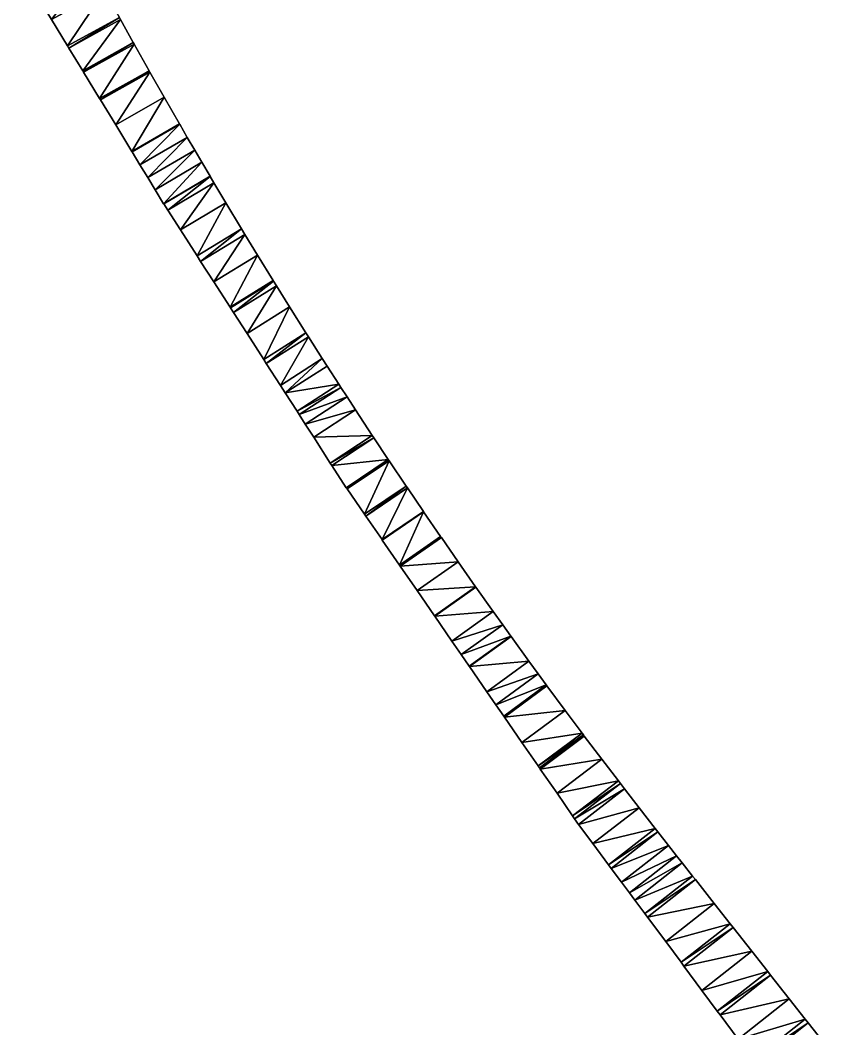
# Model space of a CAD drawing. Header units: metres. Extents: x 12119653 to 12120122, y 3531287 to 3531984.
# Drawn here: x 12119851.5 to 12119986.9, y 3531474.7 to 3531640.9 of the extents above; entities that cross this region are included whole.
import ezdxf

# ---------------------------------------------------------------- set-up
doc = ezdxf.new("R2010")
doc.units = ezdxf.units.M
for name, color, linetype in [('ELEM_04_COMPLETO', 8, 'Continuous'), ('ELEM_04_INFERIOR', 1, 'Continuous'), ('ELEM_04_SUPERIOR', 3, 'Continuous')]:
    doc.layers.add(name, color=color, linetype=linetype)

msp = doc.modelspace()

# ---------------------------------------------------------------- meshes
at = {"layer": 'ELEM_04_COMPLETO'}
mesh = msp.add_polyface(dxfattribs=at)
corners = [(12119872.81, 3531632.32, 11.58), (12119872.68, 3531632.54, 11.58), (12119872.68, 3531632.54, 11.08), (12119870.22, 3531636.93, 11.63), (12119870.22, 3531636.93, 11.13), (12119864.54, 3531627.95, 11.08), (12119864.54, 3531627.95, 10.58), (12119870.08, 3531637.18, 11.63), (12119870.08, 3531637.18, 11.13), (12119861.9, 3531632.29, 11.1), (12119861.76, 3531632.53, 11.1), (12119861.76, 3531632.53, 10.6), (12119861.9, 3531632.29, 10.6), (12119867.98, 3531640.96, 11.68), (12119867.98, 3531640.96, 11.18), (12119859.48, 3531636.27, 11.12), (12119859.48, 3531636.27, 10.62), (12119867.78, 3531641.33, 11.68), (12119867.78, 3531641.33, 11.18), (12119859.26, 3531636.63, 11.12), (12119859.26, 3531636.63, 10.62), (12119865.36, 3531645.74, 11.73), (12119865.36, 3531645.74, 11.23), (12119856.62, 3531640.98, 11.14), (12119856.62, 3531640.98, 10.64), (12119863.24, 3531649.65, 11.27), (12119863.24, 3531649.65, 11.77), (12119854.29, 3531644.82, 11.16), (12119854.29, 3531644.82, 10.66), (12119853.98, 3531645.32, 11.16), (12119862.96, 3531650.16, 11.78), (12119853.98, 3531645.32, 10.66), (12119862.96, 3531650.16, 11.28), (12119853.89, 3531645.47, 11.16), (12119862.88, 3531650.31, 11.78), (12119853.89, 3531645.47, 10.66), (12119862.88, 3531650.31, 11.28), (12119853.74, 3531645.72, 11.16), (12119862.75, 3531650.57, 11.78), (12119853.74, 3531645.72, 10.66), (12119851.46, 3531649.74, 10.68)]
mesh.append_faces([[corners[k] for k in face] for face in [(0, 1, 2), (1, 3, 4), (1, 4, 2), (3, 1, 5), (4, 6, 2), (3, 7, 8), (3, 8, 4), (9, 7, 3), (10, 7, 9), (8, 11, 12), (8, 12, 4), (7, 13, 14), (7, 14, 8), (13, 7, 10), (15, 13, 10), (16, 10, 11), (15, 10, 16), (14, 16, 11), (14, 11, 8), (13, 17, 18), (13, 18, 14), (15, 17, 13), (19, 17, 15), (15, 16, 20), (19, 15, 20), (18, 20, 16), (18, 16, 14), (17, 21, 22), (17, 22, 18), (21, 17, 19), (23, 21, 19), (24, 19, 20), (23, 19, 24), (22, 24, 20), (22, 20, 18), (21, 25, 22), (26, 21, 23), (27, 26, 23), (28, 23, 24), (27, 23, 28), (25, 28, 24), (25, 24, 22), (29, 30, 27), (31, 27, 28), (29, 27, 31), (32, 31, 28), (33, 34, 29), (29, 31, 35), (33, 29, 35), (36, 35, 31), (37, 38, 33), (33, 35, 39), (37, 33, 39), (40, 37, 39)]])
mesh = msp.add_polyface(dxfattribs=at)
corners = [(12119881.37, 3531617.46, 11.41), (12119880.2, 3531619.46, 11.43), (12119880.2, 3531619.46, 10.93), (12119881.37, 3531617.46, 10.91), (12119878.97, 3531621.57, 11.45), (12119878.97, 3531621.57, 10.95), (12119872.46, 3531614.94, 11.01), (12119871.18, 3531617.04, 11.03), (12119871.18, 3531617.04, 10.53), (12119872.46, 3531614.94, 10.51), (12119877.72, 3531623.72, 11.48), (12119877.72, 3531623.72, 10.98), (12119869.87, 3531619.18, 11.04), (12119869.87, 3531619.18, 10.54), (12119877.67, 3531623.81, 11.48), (12119877.67, 3531623.81, 10.98), (12119869.82, 3531619.27, 11.04), (12119869.82, 3531619.27, 10.54), (12119875.16, 3531628.17, 11.53), (12119875.16, 3531628.17, 11.03), (12119867.18, 3531623.61, 11.06), (12119867.18, 3531623.61, 10.56), (12119872.81, 3531632.32, 11.58), (12119872.81, 3531632.32, 11.08), (12119864.68, 3531627.73, 11.08), (12119864.68, 3531627.73, 10.58), (12119872.68, 3531632.54, 11.08), (12119872.68, 3531632.54, 11.58), (12119864.54, 3531627.95, 11.08), (12119864.54, 3531627.95, 10.58), (12119861.9, 3531632.29, 11.1), (12119870.22, 3531636.93, 11.63), (12119861.9, 3531632.29, 10.6), (12119870.22, 3531636.93, 11.13), (12119861.76, 3531632.53, 10.6), (12119861.76, 3531632.53, 11.1)]
mesh.append_faces([[corners[k] for k in face] for face in [(0, 1, 2), (0, 2, 3), (1, 4, 5), (1, 5, 2), (4, 1, 6), (7, 4, 6), (5, 8, 9), (5, 9, 2), (4, 10, 11), (4, 11, 5), (10, 4, 7), (12, 10, 7), (13, 7, 8), (12, 7, 13), (11, 13, 8), (11, 8, 5), (10, 14, 15), (10, 15, 11), (12, 14, 10), (16, 14, 12), (12, 13, 17), (16, 12, 17), (15, 17, 13), (15, 13, 11), (14, 18, 19), (14, 19, 15), (18, 14, 16), (20, 18, 16), (21, 16, 17), (20, 16, 21), (19, 21, 17), (19, 17, 15), (18, 22, 23), (18, 23, 19), (22, 18, 20), (24, 22, 20), (25, 20, 21), (24, 20, 25), (23, 25, 21), (23, 21, 19), (22, 26, 23), (24, 27, 22), (28, 27, 24), (24, 25, 29), (28, 24, 29), (26, 29, 25), (26, 25, 23), (30, 31, 28), (32, 28, 29), (30, 28, 32), (33, 32, 29), (30, 32, 34), (35, 30, 34)]])
mesh = msp.add_polyface(dxfattribs=at)
corners = [(12119890.52, 3531602.19, 11.23), (12119888.46, 3531605.58, 11.27), (12119888.46, 3531605.58, 10.77), (12119890.52, 3531602.19, 10.73), (12119887.91, 3531606.49, 11.28), (12119887.91, 3531606.49, 10.78), (12119881.16, 3531601.15, 10.87), (12119881.16, 3531601.15, 10.37), (12119885.32, 3531610.8, 11.33), (12119885.32, 3531610.8, 10.83), (12119880.58, 3531602.06, 10.88), (12119877.84, 3531606.33, 10.92), (12119877.84, 3531606.33, 10.42), (12119880.58, 3531602.06, 10.38), (12119883.36, 3531614.08, 11.37), (12119883.36, 3531614.08, 10.87), (12119875.76, 3531609.57, 10.96), (12119875.76, 3531609.57, 10.46), (12119882.74, 3531615.12, 11.38), (12119882.74, 3531615.12, 10.88), (12119875.09, 3531610.6, 10.97), (12119875.09, 3531610.6, 10.47), (12119882.72, 3531615.16, 11.38), (12119882.72, 3531615.16, 10.88), (12119875.07, 3531610.64, 10.97), (12119875.07, 3531610.64, 10.47), (12119881.37, 3531617.46, 11.41), (12119881.37, 3531617.46, 10.91), (12119873.67, 3531612.94, 10.99), (12119873.67, 3531612.94, 10.49), (12119880.2, 3531619.46, 11.43), (12119872.46, 3531614.94, 11.01), (12119872.46, 3531614.94, 10.51), (12119880.2, 3531619.46, 10.93), (12119871.18, 3531617.04, 10.53), (12119871.18, 3531617.04, 11.03)]
mesh.append_faces([[corners[k] for k in face] for face in [(0, 1, 2), (0, 2, 3), (1, 4, 5), (1, 5, 2), (6, 4, 1), (5, 7, 2), (4, 8, 9), (4, 9, 5), (8, 4, 10), (11, 8, 10), (12, 10, 13), (11, 10, 12), (9, 12, 13), (9, 13, 5), (8, 14, 15), (8, 15, 9), (14, 8, 11), (16, 14, 11), (17, 11, 12), (16, 11, 17), (15, 17, 12), (15, 12, 9), (14, 18, 19), (14, 19, 15), (16, 18, 14), (20, 18, 16), (21, 16, 17), (20, 16, 21), (19, 21, 17), (19, 17, 15), (18, 22, 23), (18, 23, 19), (20, 22, 18), (24, 22, 20), (20, 21, 25), (24, 20, 25), (23, 25, 21), (23, 21, 19), (22, 26, 27), (22, 27, 23), (26, 22, 24), (28, 26, 24), (29, 24, 25), (28, 24, 29), (27, 29, 25), (27, 25, 23), (28, 30, 26), (31, 30, 28), (32, 28, 29), (31, 28, 32), (33, 32, 29), (33, 29, 27), (34, 31, 32), (35, 31, 34)]])
mesh = msp.add_polyface(dxfattribs=at)
corners = [(12119901.19, 3531585.13, 11.03), (12119898.91, 3531588.72, 11.07), (12119898.91, 3531588.72, 10.57), (12119898.49, 3531589.38, 11.08), (12119898.49, 3531589.38, 10.58), (12119891.97, 3531584.33, 10.2), (12119895.81, 3531593.64, 11.13), (12119895.81, 3531593.64, 10.63), (12119891.55, 3531584.99, 10.71), (12119888.81, 3531589.25, 10.75), (12119888.81, 3531589.25, 10.25), (12119891.55, 3531584.99, 10.21), (12119893.64, 3531597.13, 11.17), (12119893.64, 3531597.13, 10.67), (12119886.56, 3531592.74, 10.79), (12119886.56, 3531592.74, 10.29), (12119893.16, 3531597.91, 11.18), (12119893.16, 3531597.91, 10.68), (12119886.06, 3531593.52, 10.8), (12119886.06, 3531593.52, 10.3), (12119893.1, 3531598, 11.18), (12119893.1, 3531598, 10.68), (12119886, 3531593.61, 10.8), (12119886, 3531593.61, 10.3), (12119890.52, 3531602.19, 11.23), (12119890.52, 3531602.19, 10.73), (12119883.32, 3531597.79, 10.84), (12119883.32, 3531597.79, 10.34), (12119888.46, 3531605.58, 11.27), (12119881.16, 3531601.15, 10.87), (12119881.16, 3531601.15, 10.37), (12119888.46, 3531605.58, 10.77), (12119880.58, 3531602.06, 10.88), (12119887.91, 3531606.49, 11.28), (12119880.58, 3531602.06, 10.38), (12119887.91, 3531606.49, 10.78)]
mesh.append_faces([[corners[k] for k in face] for face in [(0, 1, 2), (1, 3, 4), (1, 4, 2), (4, 5, 2), (3, 6, 7), (3, 7, 4), (6, 3, 8), (9, 6, 8), (9, 8, 10), (7, 10, 11), (7, 11, 4), (6, 12, 13), (6, 13, 7), (12, 6, 9), (14, 12, 9), (15, 9, 10), (14, 9, 15), (13, 15, 10), (13, 10, 7), (12, 16, 17), (12, 17, 13), (14, 16, 12), (18, 16, 14), (19, 14, 15), (18, 14, 19), (17, 19, 15), (17, 15, 13), (16, 20, 21), (16, 21, 17), (18, 20, 16), (22, 20, 18), (18, 19, 23), (22, 18, 23), (21, 23, 19), (21, 19, 17), (20, 24, 25), (20, 25, 21), (24, 20, 22), (26, 24, 22), (27, 22, 23), (26, 22, 27), (25, 27, 23), (25, 23, 21), (28, 24, 26), (29, 28, 26), (30, 26, 27), (29, 26, 30), (31, 30, 27), (31, 27, 25), (32, 33, 29), (34, 29, 30), (32, 29, 34), (35, 34, 30)]])
mesh = msp.add_polyface(dxfattribs=at)
corners = [(12119909.42, 3531572.48, 10.95), (12119906.65, 3531576.69, 10.97), (12119906.65, 3531576.69, 10.47), (12119909.42, 3531572.48, 10.45), (12119899.77, 3531572.19, 10.08), (12119905.27, 3531578.81, 10.98), (12119905.27, 3531578.81, 10.48), (12119898.39, 3531574.34, 10.6), (12119899.77, 3531572.19, 10.58), (12119898.39, 3531574.34, 10.1), (12119904.26, 3531580.37, 10.99), (12119904.26, 3531580.37, 10.49), (12119897.37, 3531575.91, 10.62), (12119897.37, 3531575.91, 10.12), (12119903.91, 3531580.9, 11), (12119903.91, 3531580.9, 10.5), (12119897.03, 3531576.45, 10.62), (12119897.03, 3531576.45, 10.12), (12119901.98, 3531583.9, 11.01), (12119901.98, 3531583.9, 10.51), (12119895.09, 3531579.47, 10.65), (12119895.09, 3531579.47, 10.15), (12119901.19, 3531585.13, 11.03), (12119901.19, 3531585.13, 10.53), (12119894.29, 3531580.72, 10.67), (12119894.29, 3531580.72, 10.17), (12119898.91, 3531588.72, 10.57), (12119898.91, 3531588.72, 11.07), (12119891.97, 3531584.33, 10.7), (12119891.97, 3531584.33, 10.2), (12119898.49, 3531589.38, 11.08), (12119891.55, 3531584.99, 10.71), (12119891.55, 3531584.99, 10.21), (12119898.49, 3531589.38, 10.58), (12119888.81, 3531589.25, 10.25)]
mesh.append_faces([[corners[k] for k in face] for face in [(0, 1, 2), (0, 2, 3), (2, 4, 3), (1, 5, 6), (1, 6, 2), (7, 5, 1), (7, 1, 8), (2, 9, 4), (6, 9, 2), (5, 10, 11), (5, 11, 6), (12, 10, 5), (12, 5, 7), (13, 7, 9), (12, 7, 13), (6, 13, 9), (11, 13, 6), (10, 14, 15), (10, 15, 11), (16, 14, 10), (16, 10, 12), (17, 12, 13), (16, 12, 17), (11, 17, 13), (15, 17, 11), (14, 18, 19), (14, 19, 15), (20, 18, 14), (20, 14, 16), (21, 16, 17), (20, 16, 21), (15, 21, 17), (19, 21, 15), (18, 22, 23), (18, 23, 19), (20, 22, 18), (24, 22, 20), (25, 20, 21), (24, 20, 25), (23, 25, 21), (21, 19, 23), (22, 26, 23), (24, 27, 22), (28, 27, 24), (29, 24, 25), (28, 24, 29), (26, 29, 25), (26, 25, 23), (28, 30, 27), (31, 30, 28), (32, 28, 29), (31, 28, 32), (33, 32, 29), (34, 31, 32)]])
mesh = msp.add_polyface(dxfattribs=at)
corners = [(12119917.86, 3531559.9, 10.87), (12119917.83, 3531559.96, 10.87), (12119917.83, 3531559.96, 10.37), (12119917.86, 3531559.9, 10.37), (12119915.2, 3531563.83, 10.9), (12119915.2, 3531563.83, 10.4), (12119911.02, 3531555.31, 10.41), (12119908.34, 3531559.19, 10.45), (12119908.34, 3531559.19, 9.95), (12119911.02, 3531555.31, 9.91), (12119915, 3531564.12, 10.9), (12119915, 3531564.12, 10.4), (12119908.14, 3531559.48, 10.45), (12119908.14, 3531559.48, 9.95), (12119912.2, 3531568.29, 10.92), (12119912.2, 3531568.29, 10.42), (12119905.26, 3531563.66, 10.5), (12119905.26, 3531563.66, 10), (12119912.06, 3531568.5, 10.92), (12119912.06, 3531568.5, 10.42), (12119905.12, 3531563.86, 10.5), (12119905.12, 3531563.86, 10), (12119909.69, 3531572.07, 10.94), (12119909.69, 3531572.07, 10.44), (12119902.78, 3531567.5, 10.53), (12119902.78, 3531567.5, 10.03), (12119909.42, 3531572.48, 10.95), (12119909.42, 3531572.48, 10.45), (12119902.51, 3531567.92, 10.54), (12119902.51, 3531567.92, 10.04), (12119899.77, 3531572.19, 10.58), (12119906.65, 3531576.69, 10.97), (12119899.77, 3531572.19, 10.08), (12119898.39, 3531574.34, 10.1), (12119898.39, 3531574.34, 10.6)]
mesh.append_faces([[corners[k] for k in face] for face in [(0, 1, 2), (0, 2, 3), (1, 4, 5), (1, 5, 2), (4, 1, 6), (7, 4, 6), (5, 8, 9), (5, 9, 2), (4, 10, 11), (4, 11, 5), (7, 10, 4), (12, 10, 7), (11, 13, 8), (11, 8, 5), (10, 14, 15), (10, 15, 11), (14, 10, 12), (16, 14, 12), (17, 12, 13), (16, 12, 17), (15, 17, 13), (15, 13, 11), (14, 18, 19), (14, 19, 15), (16, 18, 14), (20, 18, 16), (16, 17, 21), (20, 16, 21), (19, 21, 17), (19, 17, 15), (18, 22, 23), (18, 23, 19), (24, 22, 18), (24, 18, 20), (25, 20, 21), (24, 20, 25), (19, 25, 21), (23, 25, 19), (22, 26, 27), (22, 27, 23), (28, 26, 22), (28, 22, 24), (29, 24, 25), (28, 24, 29), (23, 29, 25), (27, 29, 23), (30, 31, 26), (30, 26, 28), (32, 28, 29), (30, 28, 32), (27, 32, 29), (33, 30, 32), (34, 30, 33)]])
mesh = msp.add_polyface(dxfattribs=at)
corners = [(12119924.06, 3531536.39, 10.22), (12119925.37, 3531534.49, 10.2), (12119924.06, 3531536.39, 9.72), (12119922.53, 3531538.61, 9.74), (12119922.53, 3531538.61, 10.24), (12119919.69, 3531542.73, 10.28), (12119929.34, 3531543.45, 10.77), (12119919.69, 3531542.73, 9.78), (12119929.34, 3531543.45, 10.27), (12119919.65, 3531542.78, 10.28), (12119926.43, 3531547.56, 10.8), (12119926.47, 3531547.5, 10.8), (12119919.65, 3531542.78, 9.78), (12119926.47, 3531547.5, 10.3), (12119926.43, 3531547.56, 10.3), (12119916.78, 3531546.96, 10.32), (12119923.54, 3531551.67, 10.82), (12119916.78, 3531546.96, 9.82), (12119923.54, 3531551.67, 10.32), (12119920.79, 3531555.64, 10.85), (12119920.79, 3531555.64, 10.35), (12119914.02, 3531550.96, 10.37), (12119914.02, 3531550.96, 9.87), (12119920.67, 3531555.81, 10.85), (12119920.67, 3531555.81, 10.35), (12119913.9, 3531551.13, 10.37), (12119913.9, 3531551.13, 9.87), (12119917.86, 3531559.9, 10.87), (12119917.86, 3531559.9, 10.37), (12119911.05, 3531555.25, 10.41), (12119911.05, 3531555.25, 9.91), (12119917.83, 3531559.96, 10.87), (12119911.02, 3531555.31, 10.41), (12119911.02, 3531555.31, 9.91), (12119917.83, 3531559.96, 10.37), (12119908.34, 3531559.19, 9.95), (12119908.34, 3531559.19, 10.45), (12119908.14, 3531559.48, 9.95), (12119908.14, 3531559.48, 10.45)]
mesh.append_faces([[corners[k] for k in face] for face in [(0, 1, 2), (3, 0, 2), (4, 0, 3), (5, 6, 4), (7, 4, 3), (5, 4, 7), (8, 7, 3), (9, 10, 11), (9, 11, 5), (5, 7, 12), (9, 5, 12), (13, 12, 7), (14, 12, 13), (15, 16, 10), (15, 10, 9), (17, 9, 12), (15, 9, 17), (14, 17, 12), (18, 17, 14), (16, 19, 20), (16, 20, 18), (21, 19, 16), (21, 16, 15), (22, 15, 17), (21, 15, 22), (18, 22, 17), (20, 22, 18), (19, 23, 24), (19, 24, 20), (25, 23, 19), (25, 19, 21), (21, 22, 26), (25, 21, 26), (20, 26, 22), (24, 26, 20), (23, 27, 28), (23, 28, 24), (27, 23, 25), (29, 27, 25), (30, 25, 26), (29, 25, 30), (28, 30, 26), (28, 26, 24), (29, 31, 27), (32, 31, 29), (29, 30, 33), (32, 29, 33), (34, 33, 30), (34, 30, 28), (35, 32, 33), (36, 32, 35), (36, 35, 37), (38, 36, 37)]])
mesh = msp.add_polyface(dxfattribs=at)
corners = [(12119941.17, 3531527.18, 10.67), (12119938.18, 3531531.23, 10.7), (12119938.18, 3531531.23, 10.2), (12119938.05, 3531531.41, 10.7), (12119938.05, 3531531.41, 10.2), (12119931.05, 3531526.26, 10.13), (12119931.05, 3531526.26, 9.63), (12119936.73, 3531533.2, 10.71), (12119936.73, 3531533.2, 10.21), (12119929.77, 3531528.11, 10.13), (12119929.77, 3531528.11, 9.63), (12119935.21, 3531535.29, 10.72), (12119935.21, 3531535.29, 10.22), (12119928.29, 3531530.25, 10.15), (12119928.29, 3531530.25, 9.65), (12119932.27, 3531539.36, 10.75), (12119932.27, 3531539.36, 10.25), (12119925.41, 3531534.43, 10.2), (12119925.41, 3531534.43, 9.7), (12119932.22, 3531539.42, 10.75), (12119932.22, 3531539.42, 10.25), (12119925.37, 3531534.49, 10.2), (12119925.37, 3531534.49, 9.7), (12119930.89, 3531541.28, 10.76), (12119930.89, 3531541.28, 10.26), (12119924.06, 3531536.39, 10.22), (12119924.06, 3531536.39, 9.72), (12119929.34, 3531543.45, 10.77), (12119929.34, 3531543.45, 10.27), (12119922.53, 3531538.61, 10.24), (12119922.53, 3531538.61, 9.74), (12119926.47, 3531547.5, 10.8), (12119926.47, 3531547.5, 10.3), (12119919.69, 3531542.73, 10.28), (12119919.69, 3531542.73, 9.78), (12119926.43, 3531547.56, 10.8), (12119926.43, 3531547.56, 10.3), (12119923.54, 3531551.67, 10.82), (12119923.54, 3531551.67, 10.32)]
mesh.append_faces([[corners[k] for k in face] for face in [(0, 1, 2), (1, 3, 4), (1, 4, 2), (5, 3, 1), (4, 6, 2), (3, 7, 8), (3, 8, 4), (9, 7, 3), (8, 10, 4), (7, 11, 12), (7, 12, 8), (13, 11, 7), (13, 7, 9), (14, 9, 10), (13, 9, 14), (8, 14, 10), (12, 14, 8), (11, 15, 16), (11, 16, 12), (17, 15, 11), (17, 11, 13), (18, 13, 14), (17, 13, 18), (12, 18, 14), (16, 18, 12), (15, 19, 20), (15, 20, 16), (21, 19, 15), (21, 15, 17), (17, 18, 22), (21, 17, 22), (16, 22, 18), (20, 22, 16), (19, 23, 24), (19, 24, 20), (25, 23, 19), (25, 19, 21), (26, 21, 22), (20, 26, 22), (24, 26, 20), (23, 27, 28), (23, 28, 24), (29, 27, 23), (29, 23, 25), (24, 30, 26), (28, 30, 24), (27, 31, 32), (27, 32, 28), (33, 31, 27), (32, 34, 28), (31, 35, 36), (31, 36, 32), (35, 37, 38), (35, 38, 36)]])
mesh = msp.add_polyface(dxfattribs=at)
corners = [(12119943.36, 3531508.41, 10.14), (12119945.71, 3531505.25, 9.64), (12119943.36, 3531508.41, 9.64), (12119942.71, 3531509.35, 10.14), (12119942.71, 3531509.35, 9.64), (12119942.4, 3531509.8, 10.14), (12119942.4, 3531509.8, 9.64), (12119939.83, 3531513.53, 10.13), (12119949.94, 3531515.56, 10.6), (12119939.83, 3531513.53, 9.63), (12119949.94, 3531515.56, 10.1), (12119937.08, 3531517.52, 10.13), (12119944.32, 3531522.96, 10.65), (12119947.21, 3531519.14, 10.62), (12119937.08, 3531517.52, 9.63), (12119947.21, 3531519.14, 10.12), (12119944.32, 3531522.96, 10.15), (12119944.18, 3531523.15, 10.65), (12119944.18, 3531523.15, 10.15), (12119936.94, 3531517.72, 10.13), (12119936.94, 3531517.72, 9.63), (12119943.96, 3531523.45, 10.65), (12119943.96, 3531523.45, 10.15), (12119936.73, 3531518.03, 10.13), (12119936.73, 3531518.03, 9.63), (12119941.17, 3531527.18, 10.67), (12119941.17, 3531527.18, 10.17), (12119934.06, 3531521.9, 10.13), (12119934.06, 3531521.9, 9.63), (12119938.18, 3531531.23, 10.2), (12119931.18, 3531526.08, 10.13), (12119938.18, 3531531.23, 10.7), (12119931.18, 3531526.08, 9.63), (12119931.05, 3531526.26, 10.13), (12119931.05, 3531526.26, 9.63), (12119929.77, 3531528.11, 10.13), (12119938.05, 3531531.41, 10.7), (12119929.77, 3531528.11, 9.63), (12119938.05, 3531531.41, 10.2)]
mesh.append_faces([[corners[k] for k in face] for face in [(0, 1, 2), (3, 0, 2), (3, 2, 4), (5, 3, 4), (5, 4, 6), (7, 8, 5), (7, 5, 6), (7, 6, 9), (10, 9, 6), (11, 12, 13), (11, 13, 7), (11, 7, 9), (11, 9, 14), (15, 14, 9), (16, 14, 15), (12, 17, 18), (12, 18, 16), (19, 17, 12), (19, 12, 11), (19, 11, 14), (19, 14, 20), (16, 20, 14), (18, 20, 16), (17, 21, 22), (17, 22, 18), (23, 21, 17), (23, 17, 19), (23, 19, 20), (23, 20, 24), (18, 24, 20), (22, 24, 18), (21, 25, 26), (21, 26, 22), (27, 25, 21), (27, 21, 23), (27, 23, 24), (27, 24, 28), (22, 28, 24), (26, 28, 22), (25, 29, 26), (30, 31, 25), (30, 25, 27), (30, 27, 28), (30, 28, 32), (26, 32, 28), (29, 32, 26), (33, 31, 30), (33, 30, 32), (33, 32, 34), (29, 34, 32), (35, 36, 33), (35, 33, 34), (35, 34, 37), (38, 37, 34)]])
mesh = msp.add_polyface(dxfattribs=at)
corners = [(12119962.15, 3531499.9, 10.5), (12119960.43, 3531502.08, 10.51), (12119960.43, 3531502.08, 10.01), (12119959.52, 3531503.24, 10.52), (12119959.52, 3531503.24, 10.02), (12119958.17, 3531504.95, 10.53), (12119958.17, 3531504.95, 10.03), (12119950.45, 3531498.87, 10.14), (12119950.45, 3531498.87, 9.64), (12119956.42, 3531507.18, 10.55), (12119956.42, 3531507.18, 10.05), (12119948.74, 3531501.17, 10.14), (12119948.74, 3531501.17, 9.64), (12119955.99, 3531507.73, 10.55), (12119955.99, 3531507.73, 10.05), (12119948.32, 3531501.74, 10.14), (12119948.32, 3531501.74, 9.64), (12119953.33, 3531511.15, 10.57), (12119953.33, 3531511.15, 10.07), (12119945.71, 3531505.25, 10.14), (12119945.71, 3531505.25, 9.64), (12119950.95, 3531514.24, 10.59), (12119950.95, 3531514.24, 10.09), (12119943.36, 3531508.41, 10.14), (12119943.36, 3531508.41, 9.64), (12119950.26, 3531515.14, 10.6), (12119950.26, 3531515.14, 10.1), (12119942.71, 3531509.35, 10.14), (12119942.71, 3531509.35, 9.64), (12119949.94, 3531515.56, 10.6), (12119949.94, 3531515.56, 10.1), (12119942.4, 3531509.8, 10.14), (12119942.4, 3531509.8, 9.64), (12119947.21, 3531519.14, 10.62), (12119947.21, 3531519.14, 10.12), (12119939.83, 3531513.53, 10.13), (12119939.83, 3531513.53, 9.63), (12119944.32, 3531522.96, 10.65), (12119944.32, 3531522.96, 10.15)]
mesh.append_faces([[corners[k] for k in face] for face in [(0, 1, 2), (1, 3, 4), (1, 4, 2), (3, 5, 6), (3, 6, 4), (7, 5, 3), (8, 4, 6), (5, 9, 10), (5, 10, 6), (11, 9, 5), (11, 5, 7), (6, 12, 8), (10, 12, 6), (9, 13, 14), (9, 14, 10), (15, 13, 9), (15, 9, 11), (15, 11, 12), (15, 12, 16), (10, 16, 12), (14, 16, 10), (13, 17, 18), (13, 18, 14), (19, 17, 13), (19, 13, 15), (19, 15, 16), (19, 16, 20), (14, 20, 16), (18, 20, 14), (17, 21, 22), (17, 22, 18), (23, 21, 17), (23, 17, 19), (23, 19, 20), (18, 24, 20), (22, 24, 18), (21, 25, 26), (21, 26, 22), (27, 25, 21), (27, 21, 23), (22, 28, 24), (26, 28, 22), (25, 29, 30), (25, 30, 26), (31, 29, 25), (31, 25, 27), (26, 32, 28), (30, 32, 26), (29, 33, 34), (29, 34, 30), (35, 33, 29), (34, 36, 30), (33, 37, 38), (33, 38, 34)]])
mesh = msp.add_polyface(dxfattribs=at)
corners = [(12119963.69, 3531481.07, 10.14), (12119966.22, 3531477.67, 10.14), (12119966.22, 3531477.67, 9.64), (12119963.69, 3531481.07, 9.64), (12119960.71, 3531485.08, 10.14), (12119971.89, 3531487.52, 10.46), (12119960.71, 3531485.08, 9.64), (12119971.89, 3531487.52, 9.96), (12119960.26, 3531485.69, 10.14), (12119968.33, 3531492.04, 10.47), (12119968.8, 3531491.45, 10.47), (12119960.26, 3531485.69, 9.64), (12119968.8, 3531491.45, 9.97), (12119968.33, 3531492.04, 9.97), (12119957.72, 3531489.1, 10.14), (12119965.71, 3531495.38, 10.48), (12119957.72, 3531489.1, 9.64), (12119965.71, 3531495.38, 9.98), (12119962.61, 3531499.31, 10.5), (12119962.61, 3531499.31, 10), (12119954.74, 3531493.11, 10.14), (12119954.74, 3531493.11, 9.64), (12119962.15, 3531499.9, 10.5), (12119962.15, 3531499.9, 10), (12119954.29, 3531493.71, 10.14), (12119954.29, 3531493.71, 9.64), (12119960.43, 3531502.08, 10.01), (12119952.63, 3531495.94, 10.14), (12119960.43, 3531502.08, 10.51), (12119952.63, 3531495.94, 9.64), (12119951.75, 3531497.12, 10.14), (12119959.52, 3531503.24, 10.52), (12119951.75, 3531497.12, 9.64), (12119959.52, 3531503.24, 10.02), (12119950.45, 3531498.87, 10.14), (12119950.45, 3531498.87, 9.64), (12119948.74, 3531501.17, 10.14), (12119948.74, 3531501.17, 9.64)]
mesh.append_faces([[corners[k] for k in face] for face in [(0, 1, 2), (0, 2, 3), (4, 5, 0), (4, 0, 3), (4, 3, 6), (7, 6, 3), (8, 9, 10), (8, 10, 4), (8, 4, 6), (8, 6, 11), (12, 11, 6), (13, 11, 12), (14, 15, 9), (14, 9, 8), (14, 8, 11), (14, 11, 16), (13, 16, 11), (17, 16, 13), (15, 18, 19), (15, 19, 17), (20, 18, 15), (20, 15, 14), (20, 14, 16), (20, 16, 21), (17, 21, 16), (19, 21, 17), (18, 22, 23), (18, 23, 19), (24, 22, 18), (24, 18, 20), (24, 20, 21), (24, 21, 25), (19, 25, 21), (25, 19, 23), (22, 26, 23), (27, 28, 22), (27, 22, 24), (27, 24, 25), (27, 25, 29), (23, 29, 25), (29, 23, 26), (30, 31, 28), (30, 28, 27), (30, 27, 29), (30, 29, 32), (26, 32, 29), (32, 26, 33), (34, 31, 30), (34, 30, 32), (34, 32, 35), (33, 35, 32), (36, 34, 35), (36, 35, 37)]])
mesh = msp.add_polyface(dxfattribs=at)
corners = [(12119986.88, 3531468.48, 9.98), (12119984.26, 3531471.8, 10.47), (12119984.26, 3531471.8, 9.97), (12119986.88, 3531468.48, 10.48), (12119981.17, 3531475.73, 10.46), (12119981.17, 3531475.73, 9.96), (12119972.65, 3531469.03, 10.15), (12119975.63, 3531465.02, 10.15), (12119972.65, 3531469.03, 9.65), (12119975.63, 3531465.02, 9.65), (12119980.7, 3531476.33, 10.46), (12119980.7, 3531476.33, 9.96), (12119972.19, 3531469.64, 10.15), (12119972.19, 3531469.64, 9.65), (12119978.07, 3531479.66, 10.45), (12119978.07, 3531479.66, 9.95), (12119969.66, 3531473.04, 10.15), (12119969.66, 3531473.04, 9.65), (12119974.98, 3531483.59, 10.45), (12119974.98, 3531483.59, 9.95), (12119966.68, 3531477.06, 10.15), (12119966.68, 3531477.06, 9.65), (12119974.51, 3531484.19, 10.45), (12119974.51, 3531484.19, 9.95), (12119966.22, 3531477.67, 10.14), (12119966.22, 3531477.67, 9.64), (12119971.89, 3531487.52, 10.46), (12119971.89, 3531487.52, 9.96), (12119963.69, 3531481.07, 10.14), (12119963.69, 3531481.07, 9.64), (12119968.8, 3531491.45, 10.47), (12119968.8, 3531491.45, 9.97), (12119960.71, 3531485.08, 10.14), (12119960.71, 3531485.08, 9.64), (12119968.33, 3531492.04, 10.47), (12119968.33, 3531492.04, 9.97), (12119965.71, 3531495.38, 10.48), (12119965.71, 3531495.38, 9.98)]
mesh.append_faces([[corners[k] for k in face] for face in [(0, 1, 2), (3, 1, 0), (2, 4, 5), (1, 4, 2), (6, 4, 1), (6, 1, 7), (2, 8, 9), (5, 8, 2), (5, 10, 11), (4, 10, 5), (12, 10, 4), (12, 4, 6), (12, 6, 8), (12, 8, 13), (5, 13, 8), (11, 13, 5), (11, 14, 15), (10, 14, 11), (16, 14, 10), (16, 10, 12), (16, 12, 13), (16, 13, 17), (11, 17, 13), (15, 17, 11), (15, 18, 19), (14, 18, 15), (20, 18, 14), (20, 14, 16), (20, 16, 17), (20, 17, 21), (15, 21, 17), (19, 21, 15), (18, 22, 23), (18, 23, 19), (24, 22, 18), (24, 18, 20), (24, 20, 21), (24, 21, 25), (19, 25, 21), (23, 25, 19), (22, 26, 27), (22, 27, 23), (28, 26, 22), (28, 22, 24), (23, 29, 25), (27, 29, 23), (26, 30, 31), (26, 31, 27), (32, 30, 26), (31, 33, 27), (30, 34, 35), (30, 35, 31), (34, 36, 37), (34, 37, 35)]])
at = {"layer": 'ELEM_04_INFERIOR'}
mesh = msp.add_polyface(dxfattribs=at)
corners = [(12119898.91, 3531588.72, 10.57), (12119894.29, 3531580.72, 10.17), (12119901.19, 3531585.13, 10.53), (12119898.49, 3531589.38, 10.58), (12119891.55, 3531584.99, 10.21), (12119891.97, 3531584.33, 10.2), (12119895.81, 3531593.64, 10.63), (12119888.81, 3531589.25, 10.25), (12119893.64, 3531597.13, 10.67), (12119886.56, 3531592.74, 10.29), (12119893.16, 3531597.91, 10.68), (12119886.06, 3531593.52, 10.3), (12119893.1, 3531598, 10.68), (12119886, 3531593.61, 10.3), (12119890.52, 3531602.19, 10.73), (12119883.32, 3531597.79, 10.34), (12119888.46, 3531605.58, 10.77), (12119881.16, 3531601.15, 10.37), (12119887.91, 3531606.49, 10.78), (12119880.58, 3531602.06, 10.38), (12119885.32, 3531610.8, 10.83), (12119877.84, 3531606.33, 10.42), (12119883.36, 3531614.08, 10.87), (12119875.76, 3531609.57, 10.46), (12119882.74, 3531615.12, 10.88), (12119875.09, 3531610.6, 10.47), (12119882.72, 3531615.16, 10.88), (12119875.07, 3531610.64, 10.47), (12119881.37, 3531617.46, 10.91), (12119873.67, 3531612.94, 10.49), (12119880.2, 3531619.46, 10.93), (12119872.46, 3531614.94, 10.51), (12119878.97, 3531621.57, 10.95), (12119871.18, 3531617.04, 10.53), (12119877.72, 3531623.72, 10.98), (12119869.87, 3531619.18, 10.54), (12119877.67, 3531623.81, 10.98), (12119869.82, 3531619.27, 10.54), (12119875.16, 3531628.17, 11.03), (12119867.18, 3531623.61, 10.56), (12119872.81, 3531632.32, 11.08), (12119864.68, 3531627.73, 10.58), (12119872.68, 3531632.54, 11.08), (12119864.54, 3531627.95, 10.58), (12119870.22, 3531636.93, 11.13), (12119861.9, 3531632.29, 10.6), (12119870.08, 3531637.18, 11.13), (12119861.76, 3531632.53, 10.6), (12119867.98, 3531640.96, 11.18), (12119859.48, 3531636.27, 10.62), (12119867.78, 3531641.33, 11.18), (12119859.26, 3531636.63, 10.62), (12119865.36, 3531645.74, 11.23), (12119856.62, 3531640.98, 10.64), (12119863.24, 3531649.65, 11.27), (12119854.29, 3531644.82, 10.66)]
mesh.append_faces([[corners[k] for k in face] for face in [(0, 1, 2), (3, 4, 5), (3, 5, 0), (6, 7, 4), (6, 4, 3), (8, 9, 7), (8, 7, 6), (10, 11, 9), (10, 9, 8), (12, 13, 11), (12, 11, 10), (14, 15, 13), (14, 13, 12), (16, 17, 15), (16, 15, 14), (18, 19, 17), (18, 17, 16), (20, 21, 19), (20, 19, 18), (22, 23, 21), (22, 21, 20), (24, 25, 23), (24, 23, 22), (26, 27, 25), (26, 25, 24), (28, 29, 27), (28, 27, 26), (30, 31, 29), (30, 29, 28), (32, 33, 31), (32, 31, 30), (34, 35, 33), (34, 33, 32), (36, 37, 35), (36, 35, 34), (38, 39, 37), (38, 37, 36), (40, 41, 39), (40, 39, 38), (42, 43, 41), (42, 41, 40), (44, 45, 43), (44, 43, 42), (46, 47, 45), (46, 45, 44), (48, 49, 47), (48, 47, 46), (50, 51, 49), (50, 49, 48), (52, 53, 51), (52, 51, 50), (54, 55, 53), (54, 53, 52)]])
mesh = msp.add_polyface(dxfattribs=at)
corners = [(12119938.18, 3531531.23, 10.2), (12119931.18, 3531526.08, 9.63), (12119941.17, 3531527.18, 10.17), (12119938.05, 3531531.41, 10.2), (12119931.05, 3531526.26, 9.63), (12119929.77, 3531528.11, 9.63), (12119936.73, 3531533.2, 10.21), (12119928.29, 3531530.25, 9.65), (12119935.21, 3531535.29, 10.22), (12119925.41, 3531534.43, 9.7), (12119932.27, 3531539.36, 10.25), (12119925.37, 3531534.49, 9.7), (12119932.22, 3531539.42, 10.25), (12119924.06, 3531536.39, 9.72), (12119930.89, 3531541.28, 10.26), (12119922.53, 3531538.61, 9.74), (12119929.34, 3531543.45, 10.27), (12119919.69, 3531542.73, 9.78), (12119926.47, 3531547.5, 10.3), (12119919.65, 3531542.78, 9.78), (12119926.43, 3531547.56, 10.3), (12119916.78, 3531546.96, 9.82), (12119923.54, 3531551.67, 10.32), (12119914.02, 3531550.96, 9.87), (12119920.79, 3531555.64, 10.35), (12119913.9, 3531551.13, 9.87), (12119920.67, 3531555.81, 10.35), (12119917.86, 3531559.9, 10.37), (12119911.05, 3531555.25, 9.91), (12119917.83, 3531559.96, 10.37), (12119911.02, 3531555.31, 9.91), (12119915.2, 3531563.83, 10.4), (12119908.34, 3531559.19, 9.95), (12119915, 3531564.12, 10.4), (12119908.14, 3531559.48, 9.95), (12119912.2, 3531568.29, 10.42), (12119905.26, 3531563.66, 10), (12119912.06, 3531568.5, 10.42), (12119905.12, 3531563.86, 10), (12119902.78, 3531567.5, 10.03), (12119909.69, 3531572.07, 10.44), (12119902.51, 3531567.92, 10.04), (12119909.42, 3531572.48, 10.45), (12119899.77, 3531572.19, 10.08), (12119906.65, 3531576.69, 10.47), (12119898.39, 3531574.34, 10.1), (12119905.27, 3531578.81, 10.48), (12119897.37, 3531575.91, 10.12), (12119904.26, 3531580.37, 10.49), (12119897.03, 3531576.45, 10.12), (12119903.91, 3531580.9, 10.5), (12119895.09, 3531579.47, 10.15), (12119901.98, 3531583.9, 10.51), (12119901.19, 3531585.13, 10.53), (12119894.29, 3531580.72, 10.17), (12119898.91, 3531588.72, 10.57), (12119891.97, 3531584.33, 10.2)]
mesh.append_faces([[corners[k] for k in face] for face in [(0, 1, 2), (3, 4, 0), (3, 5, 4), (6, 5, 3), (6, 7, 5), (8, 7, 6), (8, 9, 7), (10, 9, 8), (10, 11, 9), (12, 11, 10), (12, 13, 11), (14, 13, 12), (14, 15, 13), (16, 15, 14), (16, 17, 15), (18, 17, 16), (18, 19, 17), (20, 19, 18), (20, 21, 19), (22, 21, 20), (22, 23, 21), (24, 23, 22), (24, 25, 23), (26, 25, 24), (27, 28, 25), (27, 25, 26), (29, 30, 28), (29, 28, 27), (31, 32, 30), (31, 30, 29), (33, 34, 32), (33, 32, 31), (35, 36, 34), (35, 34, 33), (37, 38, 36), (37, 36, 35), (37, 39, 38), (40, 39, 37), (40, 41, 39), (42, 41, 40), (42, 43, 41), (44, 43, 42), (44, 45, 43), (46, 45, 44), (46, 47, 45), (48, 47, 46), (48, 49, 47), (50, 49, 48), (50, 51, 49), (52, 51, 50), (53, 54, 51), (51, 52, 53), (55, 56, 54)]])
mesh = msp.add_polyface(dxfattribs=at)
corners = [(12119984.26, 3531471.8, 9.97), (12119975.63, 3531465.02, 9.65), (12119986.88, 3531468.48, 9.98), (12119972.65, 3531469.03, 9.65), (12119981.17, 3531475.73, 9.96), (12119972.19, 3531469.64, 9.65), (12119980.7, 3531476.33, 9.96), (12119969.66, 3531473.04, 9.65), (12119978.07, 3531479.66, 9.95), (12119966.68, 3531477.06, 9.65), (12119974.98, 3531483.59, 9.95), (12119966.22, 3531477.67, 9.64), (12119974.51, 3531484.19, 9.95), (12119963.69, 3531481.07, 9.64), (12119971.89, 3531487.52, 9.96), (12119960.71, 3531485.08, 9.64), (12119968.8, 3531491.45, 9.97), (12119960.26, 3531485.69, 9.64), (12119968.33, 3531492.04, 9.97), (12119957.72, 3531489.1, 9.64), (12119965.71, 3531495.38, 9.98), (12119954.74, 3531493.11, 9.64), (12119962.61, 3531499.31, 10), (12119954.29, 3531493.71, 9.64), (12119962.15, 3531499.9, 10), (12119952.63, 3531495.94, 9.64), (12119960.43, 3531502.08, 10.01), (12119951.75, 3531497.12, 9.64), (12119959.52, 3531503.24, 10.02), (12119950.45, 3531498.87, 9.64), (12119958.17, 3531504.95, 10.03), (12119948.74, 3531501.17, 9.64), (12119956.42, 3531507.18, 10.05), (12119948.32, 3531501.74, 9.64), (12119955.99, 3531507.73, 10.05), (12119945.71, 3531505.25, 9.64), (12119953.33, 3531511.15, 10.07), (12119943.36, 3531508.41, 9.64), (12119950.95, 3531514.24, 10.09), (12119942.71, 3531509.35, 9.64), (12119950.26, 3531515.14, 10.1), (12119942.4, 3531509.8, 9.64), (12119949.94, 3531515.56, 10.1), (12119939.83, 3531513.53, 9.63), (12119947.21, 3531519.14, 10.12), (12119937.08, 3531517.52, 9.63), (12119944.32, 3531522.96, 10.15), (12119936.94, 3531517.72, 9.63), (12119944.18, 3531523.15, 10.15), (12119936.73, 3531518.03, 9.63), (12119943.96, 3531523.45, 10.15), (12119934.06, 3531521.9, 9.63), (12119941.17, 3531527.18, 10.17), (12119931.18, 3531526.08, 9.63), (12119938.18, 3531531.23, 10.2), (12119931.05, 3531526.26, 9.63)]
mesh.append_faces([[corners[k] for k in face] for face in [(0, 1, 2), (0, 3, 1), (4, 3, 0), (4, 5, 3), (6, 5, 4), (6, 7, 5), (8, 7, 6), (8, 9, 7), (10, 9, 8), (10, 11, 9), (12, 11, 10), (12, 13, 11), (14, 13, 12), (14, 15, 13), (16, 15, 14), (16, 17, 15), (18, 17, 16), (18, 19, 17), (20, 19, 18), (20, 21, 19), (22, 21, 20), (22, 23, 21), (23, 22, 24), (24, 25, 23), (25, 24, 26), (26, 27, 25), (27, 26, 28), (28, 29, 27), (29, 28, 30), (30, 31, 29), (32, 31, 30), (32, 33, 31), (34, 33, 32), (34, 35, 33), (36, 35, 34), (36, 37, 35), (38, 37, 36), (38, 39, 37), (40, 39, 38), (40, 41, 39), (42, 41, 40), (42, 43, 41), (44, 43, 42), (44, 45, 43), (46, 45, 44), (46, 47, 45), (48, 47, 46), (48, 49, 47), (50, 49, 48), (50, 51, 49), (52, 51, 50), (52, 53, 51), (54, 55, 53)]])
at = {"layer": 'ELEM_04_SUPERIOR'}
mesh = msp.add_polyface(dxfattribs=at)
corners = [(12119891.97, 3531584.33, 10.7), (12119898.49, 3531589.38, 11.08), (12119898.91, 3531588.72, 11.07), (12119891.55, 3531584.99, 10.71), (12119895.81, 3531593.64, 11.13), (12119888.81, 3531589.25, 10.75), (12119893.64, 3531597.13, 11.17), (12119886.56, 3531592.74, 10.79), (12119893.16, 3531597.91, 11.18), (12119886.06, 3531593.52, 10.8), (12119893.1, 3531598, 11.18), (12119886, 3531593.61, 10.8), (12119890.52, 3531602.19, 11.23), (12119883.32, 3531597.79, 10.84), (12119888.46, 3531605.58, 11.27), (12119881.16, 3531601.15, 10.87), (12119887.91, 3531606.49, 11.28), (12119880.58, 3531602.06, 10.88), (12119885.32, 3531610.8, 11.33), (12119877.84, 3531606.33, 10.92), (12119883.36, 3531614.08, 11.37), (12119875.76, 3531609.57, 10.96), (12119882.74, 3531615.12, 11.38), (12119875.09, 3531610.6, 10.97), (12119882.72, 3531615.16, 11.38), (12119875.07, 3531610.64, 10.97), (12119881.37, 3531617.46, 11.41), (12119873.67, 3531612.94, 10.99), (12119880.2, 3531619.46, 11.43), (12119872.46, 3531614.94, 11.01), (12119878.97, 3531621.57, 11.45), (12119871.18, 3531617.04, 11.03), (12119877.72, 3531623.72, 11.48), (12119869.87, 3531619.18, 11.04), (12119877.67, 3531623.81, 11.48), (12119869.82, 3531619.27, 11.04), (12119875.16, 3531628.17, 11.53), (12119867.18, 3531623.61, 11.06), (12119872.81, 3531632.32, 11.58), (12119864.68, 3531627.73, 11.08), (12119872.68, 3531632.54, 11.58), (12119864.54, 3531627.95, 11.08), (12119870.22, 3531636.93, 11.63), (12119861.9, 3531632.29, 11.1), (12119870.08, 3531637.18, 11.63), (12119861.76, 3531632.53, 11.1), (12119867.98, 3531640.96, 11.68), (12119859.48, 3531636.27, 11.12), (12119867.78, 3531641.33, 11.68), (12119859.26, 3531636.63, 11.12), (12119865.36, 3531645.74, 11.73), (12119856.62, 3531640.98, 11.14), (12119863.24, 3531649.65, 11.77), (12119854.29, 3531644.82, 11.16), (12119853.98, 3531645.32, 11.16), (12119862.96, 3531650.16, 11.78)]
mesh.append_faces([[corners[k] for k in face] for face in [(0, 1, 2), (3, 1, 0), (4, 1, 3), (5, 4, 3), (6, 4, 5), (7, 6, 5), (7, 8, 6), (9, 8, 7), (9, 10, 8), (11, 10, 9), (12, 10, 11), (13, 12, 11), (14, 12, 13), (15, 14, 13), (15, 16, 14), (17, 16, 15), (18, 16, 17), (19, 18, 17), (20, 18, 19), (21, 20, 19), (21, 22, 20), (23, 22, 21), (23, 24, 22), (25, 24, 23), (26, 24, 25), (27, 26, 25), (27, 28, 26), (29, 28, 27), (30, 28, 29), (31, 30, 29), (32, 30, 31), (33, 32, 31), (33, 34, 32), (35, 34, 33), (36, 34, 35), (37, 36, 35), (38, 36, 37), (39, 38, 37), (39, 40, 38), (41, 40, 39), (42, 40, 41), (43, 42, 41), (43, 44, 42), (45, 44, 43), (46, 44, 45), (47, 46, 45), (47, 48, 46), (49, 48, 47), (50, 48, 49), (51, 50, 49), (52, 50, 51), (53, 52, 51), (54, 55, 53)]])
mesh = msp.add_polyface(dxfattribs=at)
corners = [(12119931.05, 3531526.26, 10.13), (12119938.05, 3531531.41, 10.7), (12119938.18, 3531531.23, 10.7), (12119929.77, 3531528.11, 10.13), (12119936.73, 3531533.2, 10.71), (12119928.29, 3531530.25, 10.15), (12119935.21, 3531535.29, 10.72), (12119925.41, 3531534.43, 10.2), (12119932.27, 3531539.36, 10.75), (12119925.37, 3531534.49, 10.2), (12119932.22, 3531539.42, 10.75), (12119924.06, 3531536.39, 10.22), (12119930.89, 3531541.28, 10.76), (12119922.53, 3531538.61, 10.24), (12119929.34, 3531543.45, 10.77), (12119919.69, 3531542.73, 10.28), (12119926.47, 3531547.5, 10.8), (12119919.65, 3531542.78, 10.28), (12119926.43, 3531547.56, 10.8), (12119916.78, 3531546.96, 10.32), (12119923.54, 3531551.67, 10.82), (12119914.02, 3531550.96, 10.37), (12119920.79, 3531555.64, 10.85), (12119913.9, 3531551.13, 10.37), (12119920.67, 3531555.81, 10.85), (12119917.86, 3531559.9, 10.87), (12119911.05, 3531555.25, 10.41), (12119917.83, 3531559.96, 10.87), (12119911.02, 3531555.31, 10.41), (12119915.2, 3531563.83, 10.9), (12119908.34, 3531559.19, 10.45), (12119915, 3531564.12, 10.9), (12119908.14, 3531559.48, 10.45), (12119912.2, 3531568.29, 10.92), (12119905.26, 3531563.66, 10.5), (12119912.06, 3531568.5, 10.92), (12119905.12, 3531563.86, 10.5), (12119902.78, 3531567.5, 10.53), (12119909.69, 3531572.07, 10.94), (12119902.51, 3531567.92, 10.54), (12119909.42, 3531572.48, 10.95), (12119899.77, 3531572.19, 10.58), (12119906.65, 3531576.69, 10.97), (12119898.39, 3531574.34, 10.6), (12119905.27, 3531578.81, 10.98), (12119897.37, 3531575.91, 10.62), (12119904.26, 3531580.37, 10.99), (12119897.03, 3531576.45, 10.62), (12119903.91, 3531580.9, 11), (12119895.09, 3531579.47, 10.65), (12119901.98, 3531583.9, 11.01), (12119901.19, 3531585.13, 11.03), (12119894.29, 3531580.72, 10.67), (12119898.91, 3531588.72, 11.07), (12119891.97, 3531584.33, 10.7)]
mesh.append_faces([[corners[k] for k in face] for face in [(0, 1, 2), (3, 4, 1), (3, 1, 0), (5, 6, 4), (5, 4, 3), (7, 8, 6), (7, 6, 5), (9, 10, 8), (9, 8, 7), (11, 12, 10), (11, 10, 9), (13, 14, 12), (13, 12, 11), (15, 16, 14), (15, 14, 13), (17, 18, 16), (17, 16, 15), (19, 20, 18), (19, 18, 17), (21, 22, 20), (21, 20, 19), (23, 24, 22), (23, 22, 21), (25, 24, 23), (26, 25, 23), (26, 27, 25), (28, 27, 26), (29, 27, 28), (30, 29, 28), (30, 31, 29), (32, 31, 30), (33, 31, 32), (34, 33, 32), (34, 35, 33), (36, 35, 34), (37, 38, 35), (37, 35, 36), (39, 40, 38), (39, 38, 37), (41, 42, 40), (41, 40, 39), (43, 44, 42), (43, 42, 41), (45, 46, 44), (45, 44, 43), (47, 48, 46), (47, 46, 45), (49, 50, 48), (49, 48, 47), (49, 51, 50), (52, 51, 49), (52, 53, 51), (54, 53, 52)]])
mesh = msp.add_polyface(dxfattribs=at)
corners = [(12119975.63, 3531465.02, 10.15), (12119984.26, 3531471.8, 10.47), (12119986.88, 3531468.48, 10.48), (12119972.65, 3531469.03, 10.15), (12119981.17, 3531475.73, 10.46), (12119972.19, 3531469.64, 10.15), (12119980.7, 3531476.33, 10.46), (12119969.66, 3531473.04, 10.15), (12119978.07, 3531479.66, 10.45), (12119966.68, 3531477.06, 10.15), (12119974.98, 3531483.59, 10.45), (12119966.22, 3531477.67, 10.14), (12119974.51, 3531484.19, 10.45), (12119963.69, 3531481.07, 10.14), (12119971.89, 3531487.52, 10.46), (12119960.71, 3531485.08, 10.14), (12119968.8, 3531491.45, 10.47), (12119960.26, 3531485.69, 10.14), (12119968.33, 3531492.04, 10.47), (12119957.72, 3531489.1, 10.14), (12119965.71, 3531495.38, 10.48), (12119954.74, 3531493.11, 10.14), (12119962.61, 3531499.31, 10.5), (12119954.29, 3531493.71, 10.14), (12119962.15, 3531499.9, 10.5), (12119952.63, 3531495.94, 10.14), (12119960.43, 3531502.08, 10.51), (12119951.75, 3531497.12, 10.14), (12119959.52, 3531503.24, 10.52), (12119950.45, 3531498.87, 10.14), (12119958.17, 3531504.95, 10.53), (12119948.74, 3531501.17, 10.14), (12119956.42, 3531507.18, 10.55), (12119948.32, 3531501.74, 10.14), (12119955.99, 3531507.73, 10.55), (12119945.71, 3531505.25, 10.14), (12119953.33, 3531511.15, 10.57), (12119943.36, 3531508.41, 10.14), (12119950.95, 3531514.24, 10.59), (12119942.71, 3531509.35, 10.14), (12119950.26, 3531515.14, 10.6), (12119942.4, 3531509.8, 10.14), (12119949.94, 3531515.56, 10.6), (12119939.83, 3531513.53, 10.13), (12119947.21, 3531519.14, 10.62), (12119937.08, 3531517.52, 10.13), (12119944.32, 3531522.96, 10.65), (12119936.94, 3531517.72, 10.13), (12119944.18, 3531523.15, 10.65), (12119936.73, 3531518.03, 10.13), (12119943.96, 3531523.45, 10.65), (12119934.06, 3531521.9, 10.13), (12119941.17, 3531527.18, 10.67), (12119931.18, 3531526.08, 10.13), (12119938.18, 3531531.23, 10.7), (12119931.05, 3531526.26, 10.13)]
mesh.append_faces([[corners[k] for k in face] for face in [(0, 1, 2), (3, 4, 1), (3, 1, 0), (5, 6, 4), (5, 4, 3), (7, 8, 6), (7, 6, 5), (9, 10, 8), (9, 8, 7), (11, 12, 10), (11, 10, 9), (13, 14, 12), (13, 12, 11), (15, 16, 14), (15, 14, 13), (17, 18, 16), (17, 16, 15), (19, 20, 18), (19, 18, 17), (21, 22, 20), (21, 20, 19), (23, 24, 22), (23, 22, 21), (25, 26, 24), (25, 24, 23), (27, 28, 26), (27, 26, 25), (29, 30, 28), (29, 28, 27), (31, 32, 30), (31, 30, 29), (33, 34, 32), (33, 32, 31), (35, 36, 34), (35, 34, 33), (37, 38, 36), (37, 36, 35), (39, 40, 38), (39, 38, 37), (41, 42, 40), (41, 40, 39), (43, 44, 42), (43, 42, 41), (45, 46, 44), (45, 44, 43), (47, 48, 46), (47, 46, 45), (49, 50, 48), (49, 48, 47), (51, 52, 50), (51, 50, 49), (53, 54, 52), (53, 52, 51), (55, 54, 53)]])

doc.saveas('drawing.dxf')
